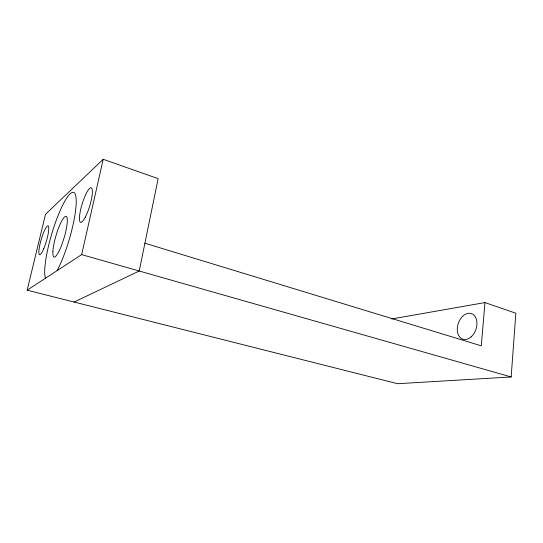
<?xml version="1.0" encoding="UTF-8"?>
<svg xmlns="http://www.w3.org/2000/svg" width="543" height="543" viewBox="0 0 543 543"><rect width="100%" height="100%" fill="white"/><g stroke="black" fill="none" stroke-linecap="round" stroke-linejoin="round"><path stroke-width="0.81" d="M74.113 302.051L139.218 271.018L158.142 178.647L103.211 159.289L45.531 214.241L27.15 290.193L397.564 383.711L511.16 376.964L515.85 313.23L484.947 302.573L391.781 318.951M484.947 302.573L481.295 345.823L144.913 243.223M27.15 290.193L81.66 254.619L103.211 159.289M57.096 270.645L57.28 270.333A46.325 9.177 -73.6 0 0 76.129 204.826A46.325 9.177 -73.6 0 0 60.992 208.695A46.325 9.177 -73.6 0 0 44.682 273.557L45.347 278.315M81.66 254.619L511.16 376.964M52.888 251.409L52.915 254.545A21.272 4.215 -73.6 0 0 55.732 256.364C60.416 250.445 62.465 242.965 64.698 235.872A21.272 4.215 -73.6 0 0 65.567 216.297L64.149 217.322L62.493 219.616A21.272 4.215 -73.6 0 0 52.888 251.409M85.332 217.125A18.062 3.91 -73 0 0 91.774 188.278A18.062 3.91 -73 0 0 80.615 209.768A18.062 3.91 -73 0 0 85.332 217.125M471.12 336.898A13.527 9.333 -71.3 0 0 472.892 314.282A13.527 9.333 -71.3 0 0 457.321 327.992A13.527 9.333 -71.3 0 0 471.12 336.898M43.732 248.721A15.055 2.722 -73.7 0 0 48.157 225.888A15.055 2.722 -73.7 0 0 39.551 246.25A15.055 2.722 -73.7 0 0 43.732 248.721"/></g></svg>
